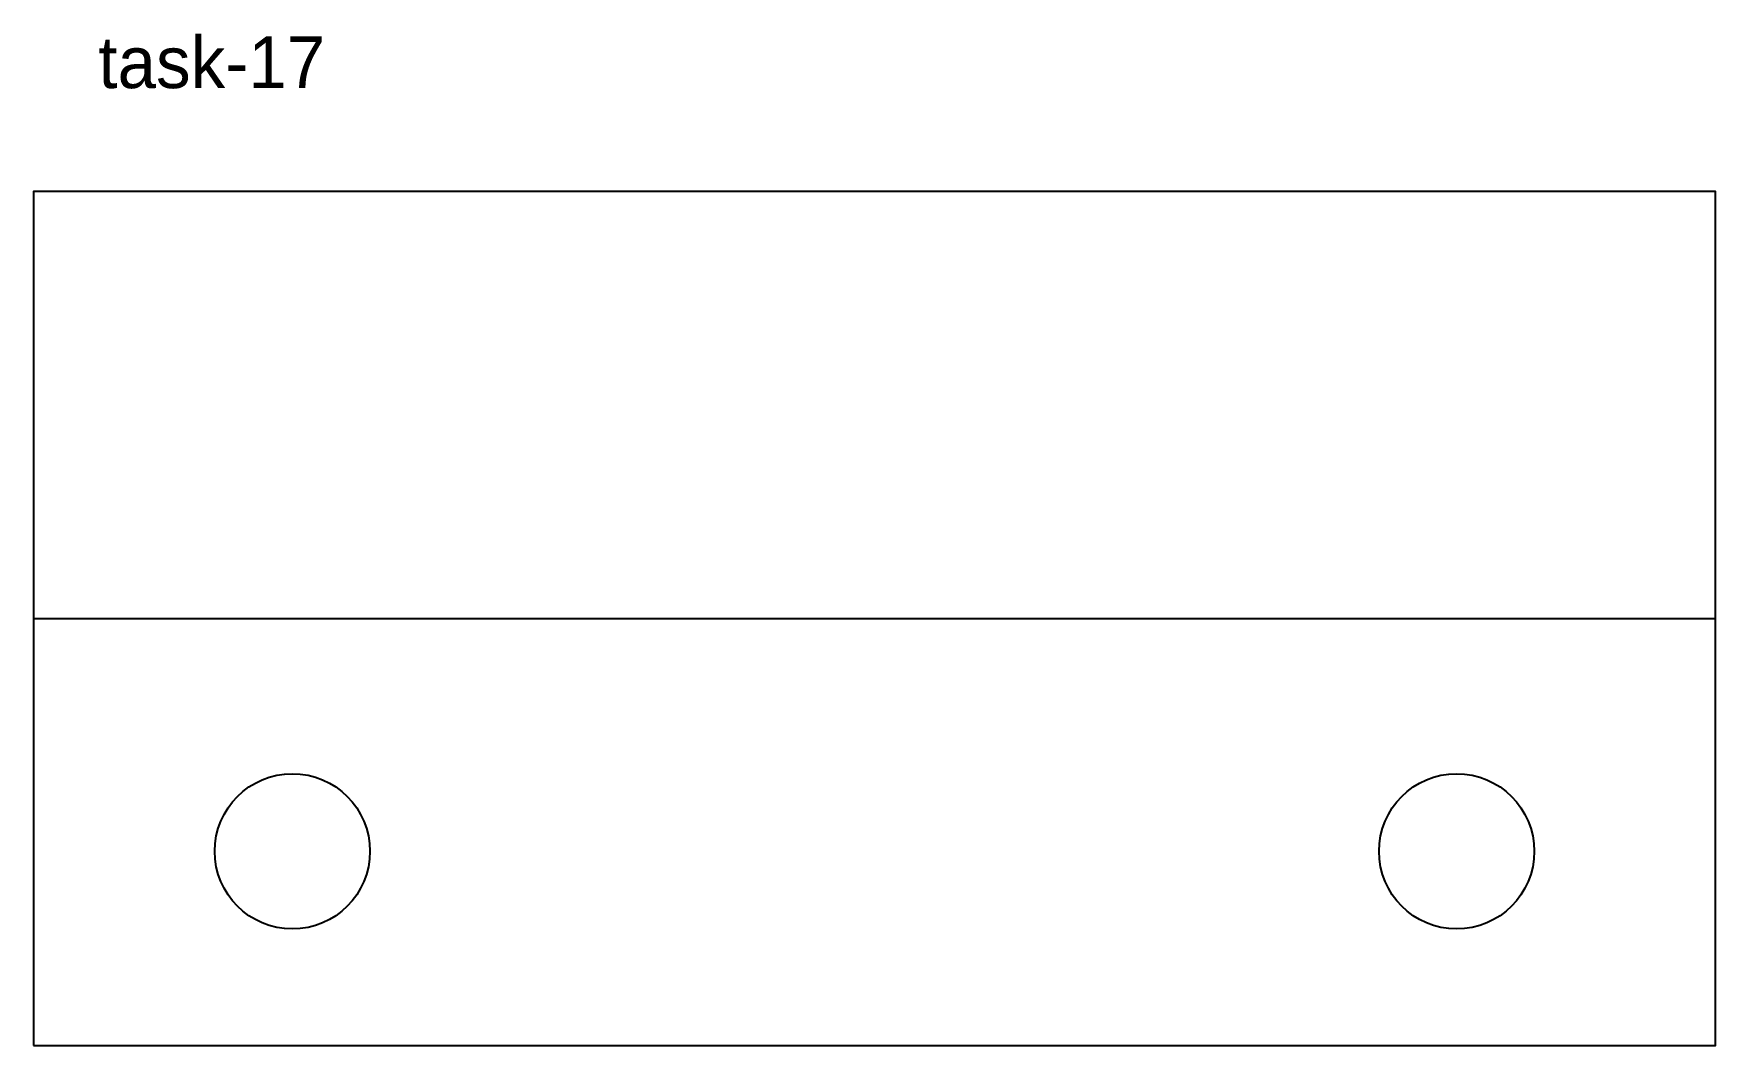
# Model space of a CAD drawing. Header units: metres. Extents: x 0 to 130, y 0 to 78.
import ezdxf

# ---------------------------------------------------------------- set-up
doc = ezdxf.new("R2010")
doc.units = ezdxf.units.M
for name, color, linetype in [('AUX', 7, 'Continuous'), ('CENTER', 7, 'Continuous'), ('HOLE', 7, 'Continuous'), ('OUTER', 7, 'Continuous')]:
    doc.layers.add(name, color=color, linetype=linetype)

msp = doc.modelspace()

# ---------------------------------------------------------------- linework, layer by layer
at = {"layer": 'CENTER'}
msp.add_line((0, 33), (130, 33), dxfattribs=at)
at = {"layer": 'HOLE'}
for centre in [(20, 15), (110, 15)]:
    msp.add_circle(centre, 6, dxfattribs=at)
at = {"layer": 'OUTER'}
msp.add_lwpolyline([(0, 0), (130, 0), (130, 66), (0, 66), (0, 0)], dxfattribs=at)

# ---------------------------------------------------------------- texts
at = {"layer": 'AUX'}
msp.add_text('task-17', height=4, dxfattribs=at).set_placement((5, 74))

doc.saveas('drawing.dxf')
